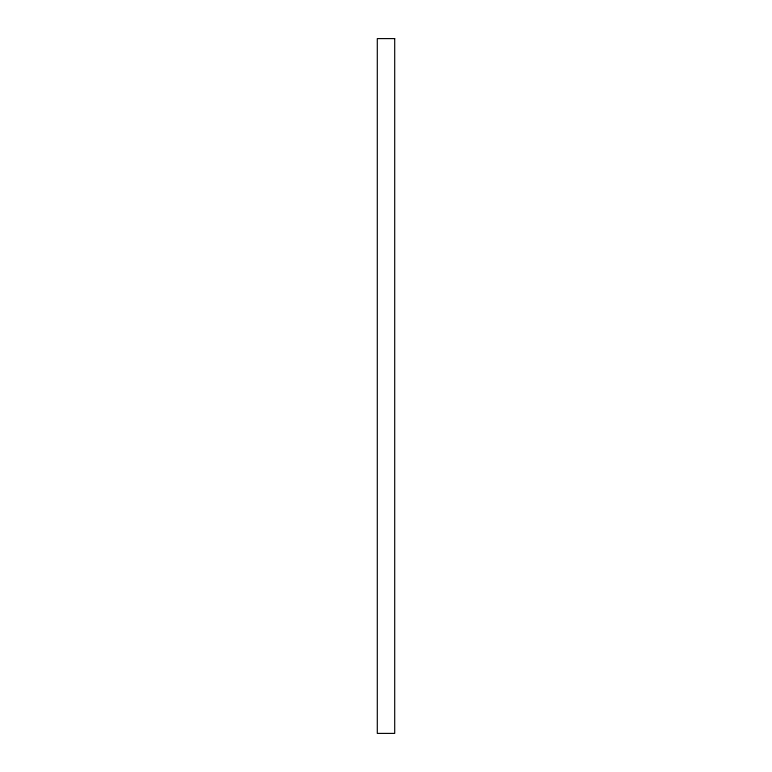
<?xml version="1.0" encoding="UTF-8"?>
<svg xmlns="http://www.w3.org/2000/svg" width="772" height="772" viewBox="0 0 772 772"><rect width="100%" height="100%" fill="white"/><g stroke="black" fill="none" stroke-linecap="round" stroke-linejoin="round"><path stroke-width="1.16" d="M394.704 38.6L377.296 38.6L377.296 733.4L394.704 733.4L394.704 38.6"/></g></svg>
